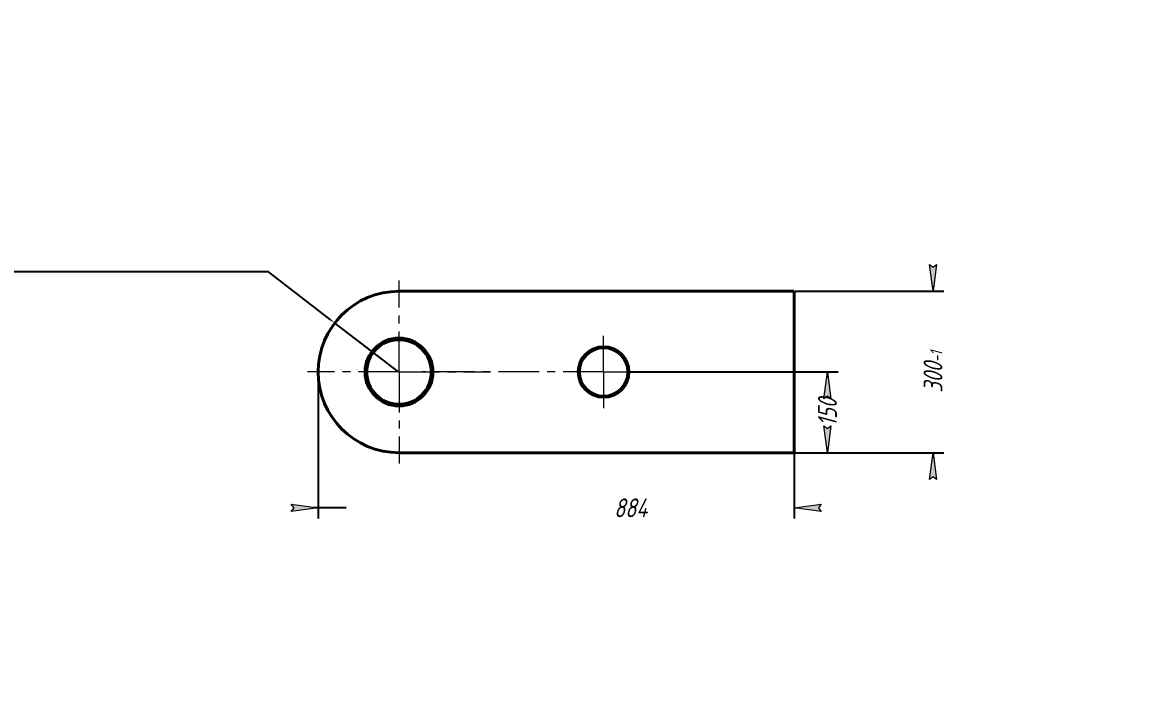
# Model space of a CAD drawing. Header units: millimetres. Extents: x 0 to 210, y 0 to 297.
# Drawn here: x 0 to 210, y 171.8 to 297 of the extents above; entities that cross this region are included whole.
import ezdxf

# ---------------------------------------------------------------- set-up
doc = ezdxf.new("R2010")
doc.units = ezdxf.units.MM
for name, pattern in [('K5LT_AXLED', [12, 7.5, -1.5, 1.5, -1.5]), ('K5LT_BASIC', [0]), ('K5LT_THIN', [0])]:
    doc.linetypes.add(name, pattern=pattern)
doc.layers.add('Системный слой', color=7, linetype='Continuous')
doc.styles.add('KDIMTEXTSTYLE', font='GOST_AU.SHX', dxfattribs={"width": 0.96, "oblique": 15, "height": 5})
doc.dimstyles.new('KDIMSTYLE (0.10)', dxfattribs={"dimtxt": 5, "dimasz": 1, "dimexe": 2, "dimexo": 0.0625, "dimgap": 1, "dimtad": 1, "dimlfac": 10, "dimtxsty": 'KDIMTEXTSTYLE', "dimsah": 1, "dimcen": 0.09, "dimdle": 1, "dimadec": 0, "dimazin": 0, "dimtfac": 0.667, "dimtmove": 0, "dimatfit": 3, "dimfxl": 1, "dimtvp": 1, "dimtolj": 1, "dimtzin": 0, "dimarcsym": 0})

# ---------------------------------------------------------------- blocks, each defined once
blk = doc.blocks.new('KDIMARROW_01')
at = {"layer": 'Системный слой'}
blk.add_hatch(color=0, dxfattribs=at).paths.add_polyline_path([(-5, -0.6582624912261956), (0, 0), (-5, 0.658262491226197), (-4.5, 5.51091059616309e-16)])
at = {"layer": 'Системный слой', "color": 0, "linetype": 'K5LT_THIN', "lineweight": 18}
for p, q in [((-4.5, 5.51091059616309e-16), (-5, 0.658262491226197)), ((-5, 0.658262491226197), (0, 0)), ((0, 0), (-5, -0.6582624912261956)), ((-5, -0.6582624912261956), (-4.5, 5.51091059616309e-16)), ((0, 0), (-1, 0))]:
    blk.add_line(p, q, dxfattribs=at)
blk = doc.blocks.new('U1')
at = {"layer": 'Системный слой', "color": 30, "linetype": 'K5LT_AXLED', "lineweight": 18, "true_color": 0xff8000}
for q in [(107.9016947530926, 238.7946619265096), (74.20188017698244, 232.0946619265096), (107.9016947530926, 225.3946619265096), (114.6016947530925, 232.0946619265096)]:
    blk.add_line((107.9016947530926, 232.0946619265096), q, dxfattribs=at)
blk = doc.blocks.new('U2')
at = {"layer": 'Системный слой', "color": 30, "linetype": 'K5LT_AXLED', "lineweight": 18, "true_color": 0xff8000}
for q in [(69.90169475309247, 249.0946619265096), (52.90169475309256, 232.0946619265095), (86.90169475309256, 232.0946619265097), (69.90169475309264, 215.0946619265096)]:
    blk.add_line((69.90169475309256, 232.0946619265096), q, dxfattribs=at)

msp = doc.modelspace()

# ---------------------------------------------------------------- linework, layer by layer
at = {"layer": 'Системный слой', "color": 150, "linetype": 'K5LT_BASIC', "lineweight": 40, "true_color": 0x0080ff}
for p, q in [((143.3016947536047, 247.0946619265096), (69.90169475309254, 247.0946619265096)), ((143.3016947536047, 247.0946619265096), (143.3016947536047, 217.0946619265096)), ((143.3016947536047, 217.0946619265096), (69.90169475309254, 217.0946619265096))]:
    msp.add_line(p, q, dxfattribs=at)
for centre, radius in [((69.90188017698247, 232.0946619265095), 6.300000000000001), ((69.90188017698084, 232.0946619265095), 6.000000000000013), ((107.9016947530926, 232.0946619265096), 4.699999999999998), ((107.9016947530915, 232.0946619265096), 4.5)]:
    msp.add_circle(centre, radius, dxfattribs=at)
msp.add_arc((69.90169475309256, 232.0946619265096), 15, 90, 270, dxfattribs=at)

# ---------------------------------------------------------------- block references
at = {"layer": 'Системный слой'}
for name in ['U2', 'U1']:
    msp.add_blockref(name, (0, 0), dxfattribs=at)

# ---------------------------------------------------------------- dimensions: what is measured, and where the dimension line sits
at = {"layer": 'Системный слой', "color": 7}
msp.add_radius_dim(center=(69.80169475309256, 232.0946619265096), radius=15.000000000000012, location=(45.65408298419641, 250.6909248934728), dimstyle='KDIMSTYLE (0.10)', override={"dimtih": 1, "dimtoh": 1, "dimpost": '\\H3.5;\\W0.965;\\Q15;R<>', "dimblk2": 'KDIMARROW_01', "dimclrt": 7, "dimtmove": 1, "dimtolj": 1}, dxfattribs=at).render()
for base, p1, p2, location, override in [((169.0755582651746, 217.0946619265096), (143.5016947536047, 247.0946619265096), (143.5016947536047, 217.0946619265096), (169.0755582651746, 232.0946619265096), {"dimexo": 0, "dimpost": '\\H3.5;\\W0.965;\\Q15;<>\\H0.65x;\\S^-1;\\H1.5x;', "dimblk1": 'KDIMARROW_01', "dimblk2": 'KDIMARROW_01', "dimse1": 0, "dimse2": 0, "dimclrt": 7, "dimtolj": 1}), ((149.4685630218946, 232.0946619265096), (143.5016947536047, 217.0946619265096), (112.5016947530926, 232.0946619265096), (149.4685630218946, 224.5946619265096), {"dimexo": 0, "dimpost": '\\H3.5;\\W0.965;\\Q15;<>', "dimblk1": 'KDIMARROW_01', "dimblk2": 'KDIMARROW_01', "dimse1": 0, "dimse2": 0, "dimclrt": 7, "dimtolj": 1})]:
    msp.add_linear_dim(base=base, p1=p1, p2=p2, angle=90, location=location, dimstyle='KDIMSTYLE (0.10)', override=override, dxfattribs=at).render()
msp.add_linear_dim(base=(54.90169475309256, 206.858203767017), p1=(143.3016947536047, 232.0946619265096), p2=(54.90169475309256, 232.0946619265095), location=(112.9016947530926, 206.858203767017), dimstyle='KDIMSTYLE (0.10)', override={"dimexo": 0, "dimpost": '\\H3.5;\\W0.965;\\Q15;<>', "dimblk1": 'KDIMARROW_01', "dimblk2": 'KDIMARROW_01', "dimse1": 0, "dimse2": 0, "dimclrt": 7, "dimtolj": 1}, dxfattribs=at).render()

doc.saveas('drawing.dxf')
